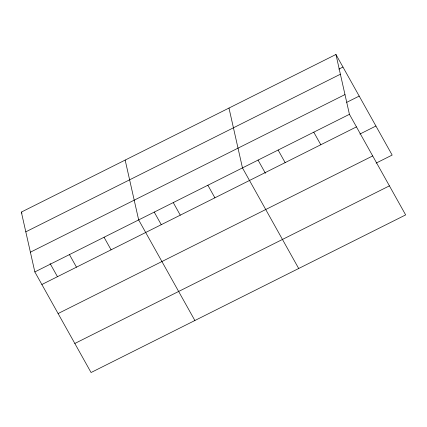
<?xml version="1.0" encoding="UTF-8"?>
<svg xmlns="http://www.w3.org/2000/svg" width="427" height="427" viewBox="0 0 427 427"><rect width="100%" height="100%" fill="white"/><g stroke="black" fill="none" stroke-linecap="round" stroke-linejoin="round"><path stroke-width="0.64" d="M335.937 54.475L349.43 114.319L405.65 214.909L91.063 372.525L34.843 271.93L21.35 212.091L335.937 54.475L392.157 155.07L376.112 163.109M338.808 69.131L342.966 67.05M25.801 231.834L340.388 74.223M30.392 252.181L344.979 94.57M346.719 102.347L359.198 96.096M34.843 271.93L349.43 114.319M41.867 284.505L356.454 126.888M359.881 134.062L375.925 126.024M58.104 313.551L372.691 155.935M74.826 343.479L389.419 185.862M313.776 132.178L320.805 144.753M278.121 150.042L285.151 162.618M258.031 160.045L265.429 173.282M298.692 268.498L242.472 167.907L228.979 108.063M207.864 185.243L214.893 197.818M173.261 202.579L180.285 215.155M154.216 212.054L161.289 224.719M194.877 320.512L138.658 219.916L125.164 160.077M104.049 237.257L111.079 249.827M69.446 254.593L76.47 267.169M21.35 212.091L21.991 213.233M50.076 263.491L57.48 276.728"/></g></svg>
